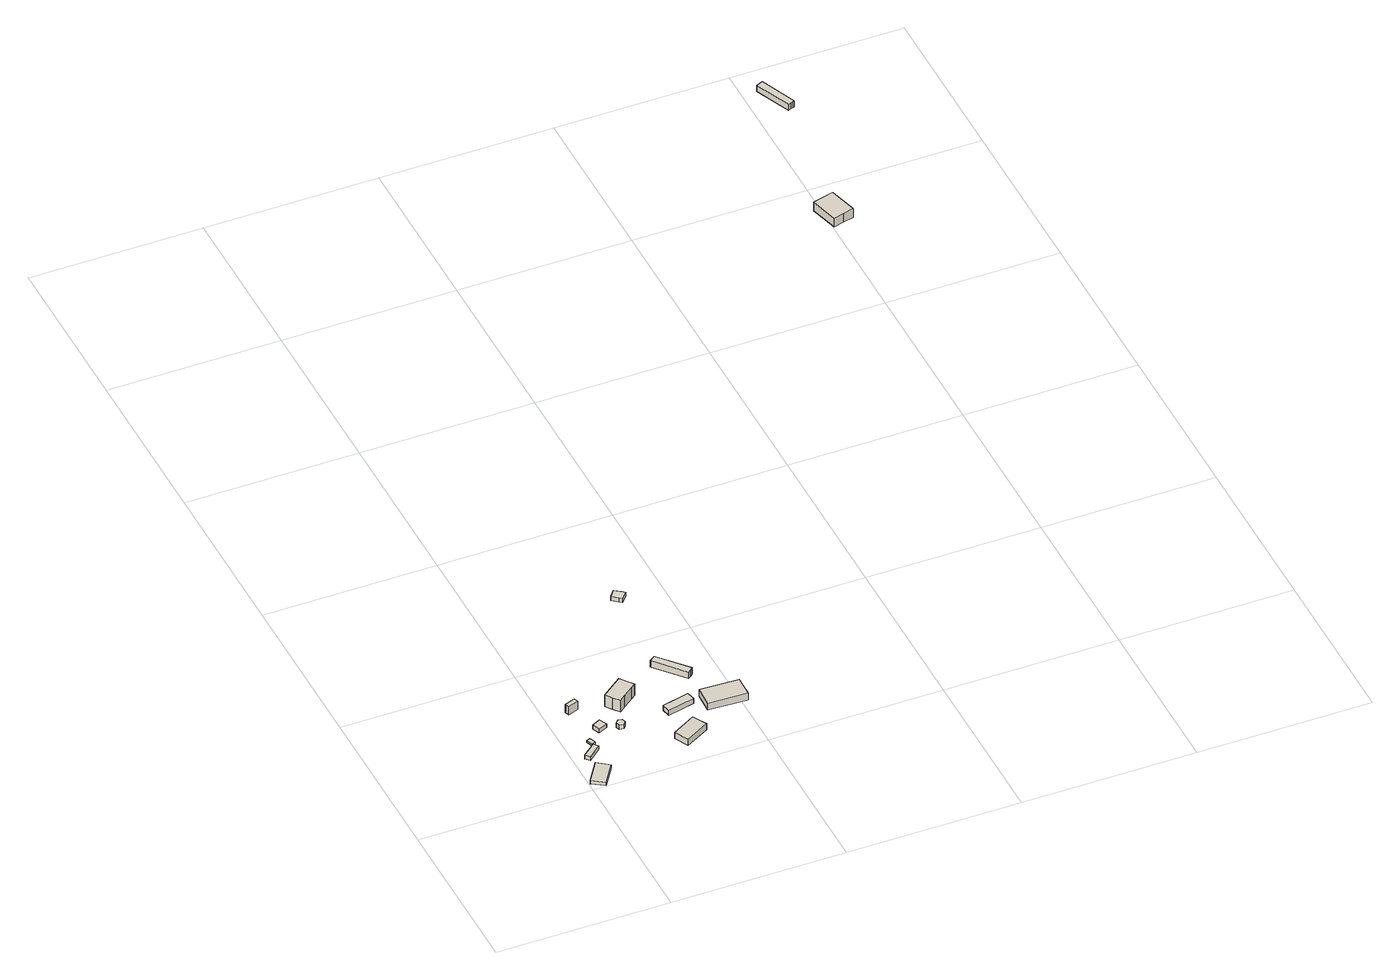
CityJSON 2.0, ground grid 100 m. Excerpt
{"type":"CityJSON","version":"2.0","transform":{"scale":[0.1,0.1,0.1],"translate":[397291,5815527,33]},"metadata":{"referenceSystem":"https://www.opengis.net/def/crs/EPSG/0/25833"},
"CityObjects":{
"building1":{"type":"Building","attributes":{"Gemeindeschluessel":"11000009","BezugspunktDach":"2200","function":"51009_1611","measuredHeight":2.29,"storeysAboveGround":0},"address":[{"country":"Germany","locality":"Berlin"}],"geometry":[{"type":"Solid","lod":"1","boundaries":[[[[0,1,2,3]],[[4,5,6,7]],[[4,7,3,2]],[[5,4,2,1]],[[6,5,1,0]],[[7,6,0,3]]]]}]},
"building2":{"type":"Building","attributes":{"Gemeindeschluessel":"11000009","BezugspunktDach":"2200","function":"31001_2723","measuredHeight":2.45,"storeysAboveGround":1},"address":[{"country":"Germany","locality":"Berlin","thoroughfareNumber":"1A (3)","thoroughfareName":"Dammweg"}],"geometry":[{"type":"Solid","lod":"1","boundaries":[[[[8,9,10,11]],[[12,13,14,15]],[[12,15,11,10]],[[13,12,10,9]],[[14,13,9,8]],[[15,14,8,11]]]]}]},
"building3":{"type":"Building","attributes":{"Gemeindeschluessel":"11000009","BezugspunktDach":"2200","function":"31001_2723","measuredHeight":1.4,"storeysAboveGround":1},"address":[{"country":"Germany","locality":"Berlin","thoroughfareNumber":"1A (5)","thoroughfareName":"Dammweg"}],"geometry":[{"type":"Solid","lod":"1","boundaries":[[[[16,17,18,19]],[[20,21,22,23]],[[20,23,19,18]],[[21,20,18,17]],[[22,21,17,16]],[[23,22,16,19]]]]}]},
"building4":{"type":"Building","attributes":{"Gemeindeschluessel":"11000009","BezugspunktDach":"2200","function":"31001_2723","measuredHeight":5.61,"storeysAboveGround":1},"address":[{"country":"Germany","locality":"Berlin","thoroughfareNumber":"1A (6)","thoroughfareName":"Dammweg"}],"geometry":[{"type":"Solid","lod":"1","boundaries":[[[[24,25,26,27]],[[28,29,30,31]],[[28,31,27,26]],[[29,28,26,25]],[[30,29,25,24]],[[31,30,24,27]]]]}]},
"building5":{"type":"Building","attributes":{"Gemeindeschluessel":"11000009","BezugspunktDach":"2200","function":"31001_2723","measuredHeight":2.61,"storeysAboveGround":1},"address":[{"country":"Germany","locality":"Berlin","thoroughfareNumber":"1A (7)","thoroughfareName":"Dammweg"}],"geometry":[{"type":"Solid","lod":"1","boundaries":[[[[32,33,34,35]],[[36,37,38,39]],[[36,39,35,34]],[[37,36,34,33]],[[38,37,33,32]],[[39,38,32,35]]]]}]},
"building6":{"type":"Building","attributes":{"Gemeindeschluessel":"11000009","BezugspunktDach":"2200","function":"31001_1310","measuredHeight":2.84,"storeysAboveGround":1},"address":[{"country":"Germany","locality":"Berlin","thoroughfareNumber":"1A (8)","thoroughfareName":"Dammweg"}],"geometry":[{"type":"Solid","lod":"1","boundaries":[[[[40,41,42,43,44,45]],[[46,47,48,49,50,51]],[[46,51,45,44]],[[47,46,44,43]],[[48,47,43,42]],[[49,48,42,41]],[[50,49,41,40]],[[51,50,40,45]]]]}]},
"building7":{"type":"Building","attributes":{"name":"Waldschule","Gemeindeschluessel":"11000009","BezugspunktDach":"2200","function":"31001_3020","measuredHeight":10.85,"storeysAboveGround":1},"address":[{"country":"Germany","locality":"Berlin","thoroughfareNumber":"1B","thoroughfareName":"Dammweg"}],"geometry":[{"type":"Solid","lod":"1","boundaries":[[[[52,53,54,55,56,57,58,59]],[[60,61,62,63,64,65,66,67]],[[60,67,59,58]],[[61,60,58,57]],[[62,61,57,56]],[[63,62,56,55]],[[64,63,55,54]],[[65,64,54,53]],[[66,65,53,52]],[[67,66,52,59]]]]}]},
"building8":{"type":"Building","attributes":{"Gemeindeschluessel":"11000009","BezugspunktDach":"2200","function":"51009_1611","measuredHeight":4.85,"storeysAboveGround":0},"address":[{"country":"Germany","locality":"Berlin"}],"geometry":[{"type":"Solid","lod":"1","boundaries":[[[[68,69,70,71,72]],[[73,74,75,76,77]],[[73,77,72,71]],[[74,73,71,70]],[[75,74,70,69]],[[76,75,69,68]],[[77,76,68,72]]]]}]},
"building9":{"type":"Building","attributes":{"Gemeindeschluessel":"11000009","BezugspunktDach":"2200","function":"31001_2723","measuredHeight":3.63,"storeysAboveGround":1},"address":[{"country":"Germany","locality":"Berlin","thoroughfareNumber":"1A (10)","thoroughfareName":"Dammweg"}],"geometry":[{"type":"Solid","lod":"1","boundaries":[[[[78,79,80,81,82]],[[83,84,85,86,87]],[[83,87,82,81]],[[84,83,81,80]],[[85,84,80,79]],[[86,85,79,78]],[[87,86,78,82]]]]}]},
"building10":{"type":"Building","attributes":{"Gemeindeschluessel":"11000009","BezugspunktDach":"2200","function":"31001_2723","measuredHeight":5.16,"storeysAboveGround":1},"address":[{"country":"Germany","locality":"Berlin","thoroughfareNumber":"1A (11)","thoroughfareName":"Dammweg"}],"geometry":[{"type":"Solid","lod":"1","boundaries":[[[[88,89,90,91,92]],[[93,94,95,96,97]],[[93,97,92,91]],[[94,93,91,90]],[[95,94,90,89]],[[96,95,89,88]],[[97,96,88,92]]]]}]},
"building11":{"type":"Building","attributes":{"Gemeindeschluessel":"11000009","BezugspunktDach":"2200","function":"31001_2700","measuredHeight":5.27,"storeysAboveGround":1},"address":[{"country":"Germany","locality":"Berlin","thoroughfareNumber":"1A (12)","thoroughfareName":"Dammweg"}],"geometry":[{"type":"Solid","lod":"1","boundaries":[[[[98,99,100,101,102]],[[103,104,105,106,107]],[[103,107,102,101]],[[104,103,101,100]],[[105,104,100,99]],[[106,105,99,98]],[[107,106,98,102]]]]}]},
"building12":{"type":"Building","attributes":{"Gemeindeschluessel":"11000009","BezugspunktDach":"2200","function":"31001_1000","measuredHeight":2.94,"storeysAboveGround":1},"address":[{"country":"Germany","locality":"Berlin","thoroughfareNumber":"99","thoroughfareName":"Dammweg"}],"geometry":[{"type":"Solid","lod":"1","boundaries":[[[[108,109,110,111,112,113]],[[114,115,116,117,118,119]],[[114,119,113,112]],[[115,114,112,111]],[[116,115,111,110]],[[117,116,110,109]],[[118,117,109,108]],[[119,118,108,113]]]]}]},
"building13":{"type":"Building","attributes":{"Gemeindeschluessel":"11000009","BezugspunktDach":"2200","function":"31001_2000","measuredHeight":7.92,"storeysAboveGround":1},"address":[{"country":"Germany","locality":"Berlin","thoroughfareNumber":"1","thoroughfareName":"Kiehnwerderallee"}],"geometry":[{"type":"Solid","lod":"1","boundaries":[[[[120,121,122,123,124]],[[125,126,127,128,129]],[[125,129,124,123]],[[126,125,123,122]],[[127,126,122,121]],[[128,127,121,120]],[[129,128,120,124]]]]}]},
"building14":{"type":"Building","attributes":{"Gemeindeschluessel":"11000009","BezugspunktDach":"2200","function":"31001_3091","measuredHeight":4.6,"storeysAboveGround":1},"address":[{"country":"Germany","locality":"Berlin","thoroughfareNumber":"1 (10)","thoroughfareName":"Kiehnwerderallee"}],"geometry":[{"type":"Solid","lod":"1","boundaries":[[[[130,131,132,133,134,135]],[[136,137,138,139,140,141]],[[136,141,135,134]],[[137,136,134,133]],[[138,137,133,132]],[[139,138,132,131]],[[140,139,131,130]],[[141,140,130,135]]]]}]}
},
"vertices":[
[77,1,31],[159,120,31],[89,171,31],[6,49,31],[89,171,8],[159,120,8],[77,1,8],[6,49,8],
[84,220,34],[160,283,34],[139,309,34],[62,245,34],[139,309,9],[160,283,9],[84,220,9],[62,245,9],
[141,325,22],[162,334,22],[147,370,22],[127,363,22],[147,370,8],[162,334,8],[141,325,8],[127,363,8],
[133,607,62],[193,629,62],[184,654,62],[124,632,62],[184,654,6],[193,629,6],[133,607,6],[124,632,6],
[217,405,35],[269,430,35],[248,474,35],[198,450,35],[248,474,9],[269,430,9],[217,405,9],[198,450,9],
[323,390,38],[350,385,38],[364,404,38],[356,427,38],[332,431,38],[315,412,38],[332,431,9],[356,427,9],[364,404,9],[350,385,9],[323,390,9],[315,412,9],
[359,554,86],[388,517,86],[425,546,86],[483,591,86],[509,611,86],[480,648,86],[452,685,86],[330,591,86],[452,685,8],[480,648,8],[509,611,8],[483,591,8],[425,546,8],[388,517,8],[359,554,8],[330,591,8],
[600,129,46],[740,207,46],[718,247,46],[696,287,46],[559,209,46],[696,287,5],[718,247,5],[740,207,5],[600,129,5],[559,209,5],
[608,392,40],[765,430,40],[759,454,40],[754,478,40],[597,441,40],[754,478,6],[759,454,6],[765,430,6],[608,392,6],[597,441,6],
[822,619,52],[838,633,52],[853,647,52],[710,812,52],[678,787,52],[710,812,9],[853,647,9],[838,633,9],[822,619,9],[678,787,9],
[1037,341,50],[1039,402,50],[1041,462,50],[815,472,50],[811,351,50],[815,472,4],[1041,462,4],[1039,402,4],[1037,341,4],[811,351,4],
[743,1334,39],[759,1322,39],[792,1362,39],[775,1375,39],[739,1402,39],[708,1362,39],[739,1402,10],[775,1375,10],[792,1362,10],[759,1322,10],[743,1334,10],[708,1362,10],
[3004,3657,74],[3065,3673,74],[3125,3690,74],[3081,3855,74],[2959,3822,74],[3081,3855,15],[3125,3690,15],[3065,3673,15],[3004,3657,15],[2959,3822,15],
[3175,4630,45],[3194,4638,45],[3208,4644,45],[3214,4646,45],[3126,4857,45],[3087,4840,45],[3126,4857,5],[3214,4646,5],[3208,4644,5],[3194,4638,5],[3175,4630,5],[3087,4840,5]
]}
